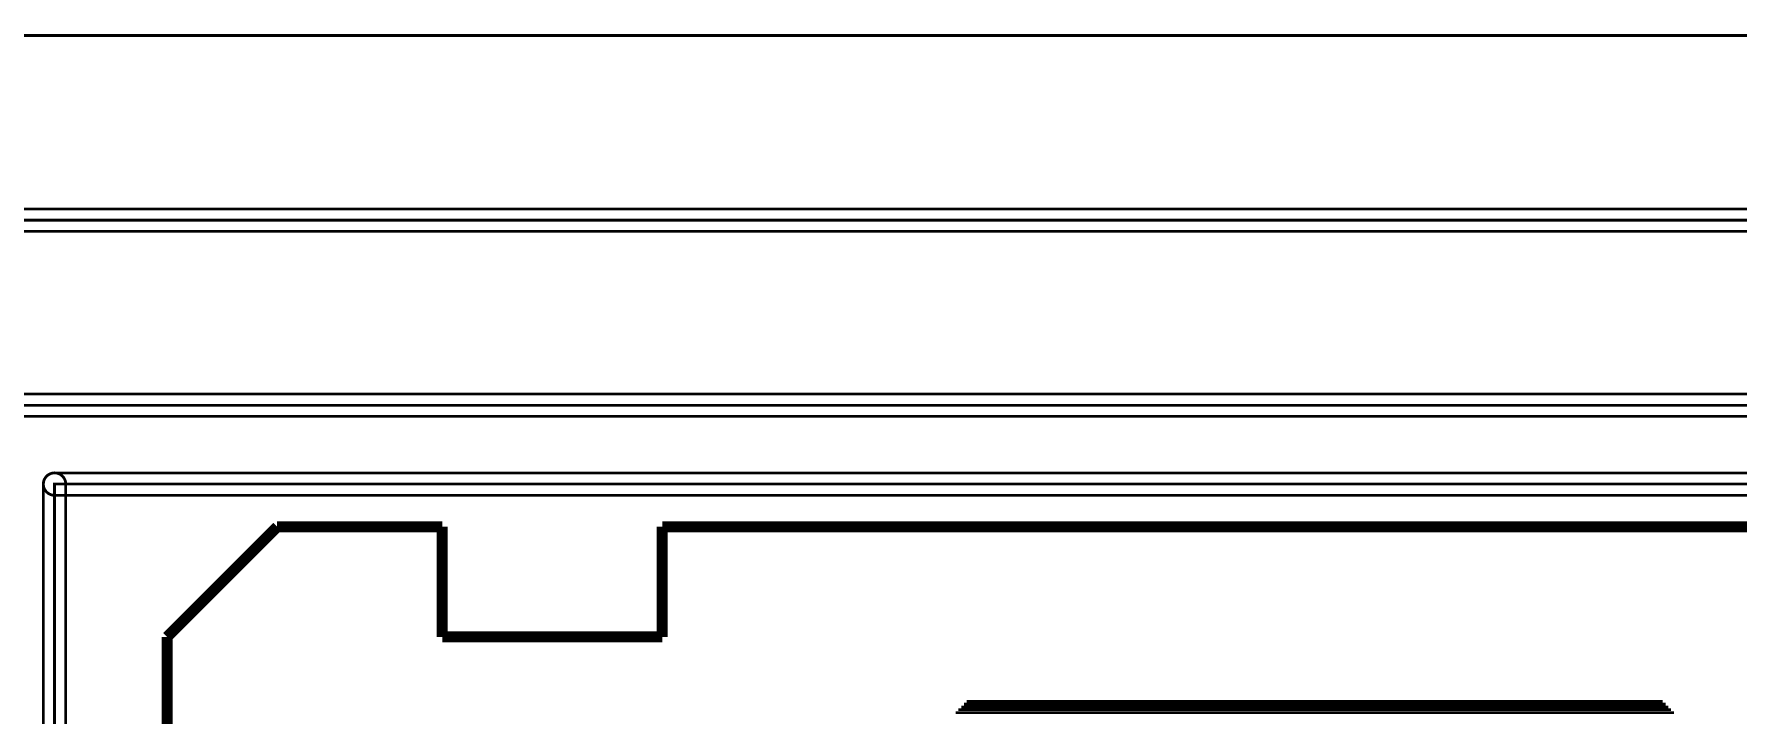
# Model space of a CAD drawing. Header units: millimetres. Extents: x -20.3 to 71.3, y -20.5 to 20.3.
# Drawn here: x 18.89 to 34.37, y 14.16 to 20.33 of the extents above; entities that cross this region are included whole.
import ezdxf

# ---------------------------------------------------------------- set-up
doc = ezdxf.new("R2010")
doc.units = ezdxf.units.MM
for name, color, linetype, true_color in [('Bottom Layer', 7, 'Continuous', 0x0000ff), ('Top Layer', 7, 'Continuous', 0xff0000), ('Top Silkscreen Layer', 7, 'Continuous', 0xffcc00)]:
    doc.layers.add(name, color=color, linetype=linetype, true_color=true_color)

msp = doc.modelspace()

# ---------------------------------------------------------------- linework, layer by layer
at = {"layer": 'Bottom Layer', "const_width": 0.0254}
for points in [[(-20.32, 20.32), (71.12, 20.32), (71.12, -20.193), (71.247, -20.32), (-20.066, -20.32), (-20.193, -20.447)], [(19.076, -17.039), (19.076, 16.245), (40.36, 16.245), (40.36, -17.039)]]:
    msp.add_lwpolyline(points, close=True, dxfattribs=at)
for points in [[(0.449, 18.54, -1), (0.449, 18.743), (49.999, 18.743, -1), (49.999, 18.54)], [(0, -18.642, -0.414214), (-18.642, 0, -0.414188), (-0.002, 18.642), (0.392, 18.638), (0.392, 18.638, 0.0013), (0.393, 18.638), (0.393, 18.638, 0.0013), (0.395, 18.638, 0.037953), (0.449, 18.642), (49.999, 18.642), (50.166, 18.641, -0.411609), (68.642, 0, -0.414214), (50, -18.642, -0.000105), (49.992, -18.642), (49.96, -18.642), (49.96, -18.642, 0.000262), (49.96, -18.642, 0.004211), (49.954, -18.642), (0, -18.642)], [(18.718, 16.86, -1), (18.718, 17.063), (40.718, 17.063, -1), (40.718, 16.86)], [(19.178, -17.039, -1), (18.975, -17.039), (18.975, 16.245, -1), (19.178, 16.245)], [(19.076, 16.143, -1), (19.076, 16.346), (40.36, 16.346, -1), (40.36, 16.143)]]:
    msp.add_lwpolyline(points, format="xyb", close=True, dxfattribs=at)
msp.add_lwpolyline([(18.718, -17.755), (40.718, -17.755), (40.718, -17.755, 0.414214), (41.076, -17.397), (41.076, -17.397), (41.076, 16.603), (41.076, 16.603, 0.414214), (40.718, 16.961), (40.718, 16.961), (18.718, 16.961)], format="xyb", dxfattribs=at)
at = {"layer": 'Top Layer', "const_width": 0.0254}
msp.add_lwpolyline([(-20.193, 20.32), (71.247, 20.32), (71.247, -20.32), (-20.066, -20.32), (-20.193, -20.447)], close=True, dxfattribs=at)
for points in [[(0.449, 18.54, -1), (0.449, 18.743), (49.999, 18.743, -1), (49.999, 18.54)], [(0, -18.642, -0.414214), (-18.642, 0, -0.414188), (-0.002, 18.642), (0.392, 18.638), (0.392, 18.638, 0.0013), (0.393, 18.638), (0.393, 18.638, 0.0013), (0.395, 18.638, 0.037953), (0.449, 18.642), (49.999, 18.642), (50.166, 18.641, -0.411609), (68.642, 0, -0.414214), (50, -18.642, -0.000105), (49.992, -18.642), (49.96, -18.642), (49.96, -18.642, 0.000262), (49.96, -18.642, 0.004211), (49.954, -18.642), (0, -18.642)], [(18.718, 16.86, -1), (18.718, 17.063), (40.718, 17.063, -1), (40.718, 16.86)], [(19.178, 13.565, -1), (18.975, 13.565), (18.975, 16.245, -1), (19.178, 16.245)], [(19.076, 16.143, -1), (19.076, 16.346), (40.36, 16.346, -1), (40.36, 16.143)]]:
    msp.add_lwpolyline(points, format="xyb", close=True, dxfattribs=at)
for points in [[(40.718, 16.961), (18.718, 16.961)], [(19.076, 13.565), (19.076, 16.245), (40.36, 16.245)]]:
    msp.add_lwpolyline(points, dxfattribs=at)
at = {"layer": 'Top Silkscreen Layer'}
for points, const_width in [([(21.099, 15.857), (20.099, 14.857)], 0.1), ([(21.099, 15.857), (20.099, 14.857)], 0.1), ([(22.599, 15.857), (21.099, 15.857)], 0.1), ([(22.599, 15.857), (21.099, 15.857)], 0.1), ([(22.599, 14.857), (22.599, 15.857)], 0.1), ([(22.599, 14.857), (22.599, 15.857)], 0.1), ([(30.099, 15.857), (24.599, 15.857)], 0.1), ([(24.599, 15.857), (24.599, 14.857)], 0.1), ([(30.099, 15.857), (24.599, 15.857)], 0.1), ([(24.599, 15.857), (24.599, 14.857)], 0.1), ([(35.599, 15.857), (30.099, 15.857)], 0.1), ([(35.599, 15.857), (30.099, 15.857)], 0.1), ([(20.099, 14.857), (20.099, -17.143)], 0.1), ([(20.099, 14.857), (20.099, -17.143)], 0.1), ([(24.599, 14.857), (22.599, 14.857)], 0.1), ([(24.599, 14.857), (22.599, 14.857)], 0.1), ([(27.341, 14.246), (33.716, 14.246)], 0.0254), ([(27.341, 14.246), (33.716, 14.246)], 0.0254), ([(27.366, 14.271), (33.691, 14.271)], 0.0254), ([(27.366, 14.271), (33.691, 14.271)], 0.0254), ([(27.265, 14.169), (33.793, 14.169)], 0.0254), ([(27.265, 14.169), (33.793, 14.169)], 0.0254), ([(27.29, 14.195), (33.767, 14.195)], 0.0254), ([(27.29, 14.195), (33.767, 14.195)], 0.0254), ([(27.316, 14.22), (33.742, 14.22)], 0.0254), ([(27.316, 14.22), (33.742, 14.22)], 0.0254)]:
    msp.add_lwpolyline(points, dxfattribs=dict(at, const_width=const_width))

doc.saveas('drawing.dxf')
